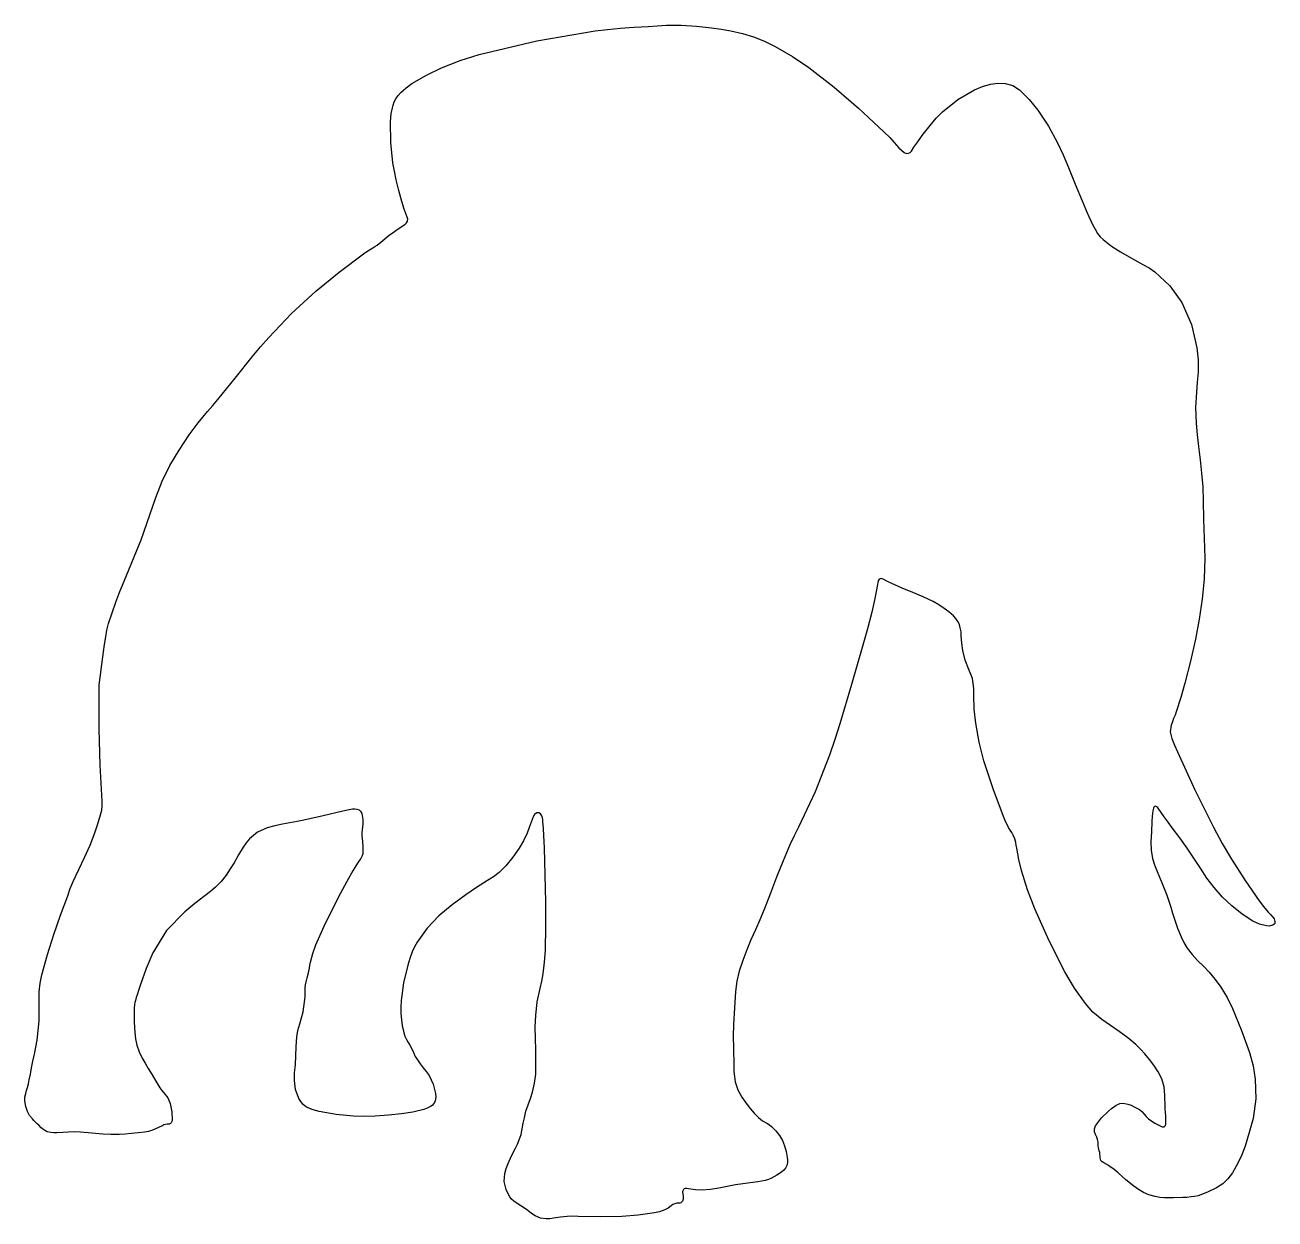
# Model space of a CAD drawing. Header units: metres. Extents: x 0 to 105, y 0 to 100.
import ezdxf

# ---------------------------------------------------------------- set-up
doc = ezdxf.new("R2010")
doc.units = ezdxf.units.M

msp = doc.modelspace()

# ---------------------------------------------------------------- linework, layer by layer
at = {"layer": 'Layer0'}
msp.add_polyline3d([(30.82, 82.63, 0), (31.05, 82.79, 0), (31.83, 83.31, 0), (31.95, 83.43, 0), (32.03, 83.58, 0), (32.05, 83.75, 0), (32.01, 83.92, 0), (31.76, 84.57, 0), (31.55, 85.22, 0), (31.3, 86.13, 0), (31.08, 87.04, 0), (30.93, 87.75, 0), (30.81, 88.46, 0), (30.63, 90.17, 0), (30.6, 91.89, 0), (30.66, 92.6, 0), (30.82, 93.3, 0), (30.92, 93.57, 0), (31.05, 93.82, 0), (31.24, 94.1, 0), (31.47, 94.35, 0), (31.91, 94.75, 0), (32.4, 95.1, 0), (33.61, 95.8, 0), (34.87, 96.41, 0), (36.43, 97.02, 0), (38.03, 97.52, 0), (42.86, 98.67, 0), (47.75, 99.52, 0), (48.79, 99.64, 0), (49.84, 99.73, 0), (51.02, 99.81, 0), (52.19, 99.88, 0), (52.96, 99.93, 0), (53.73, 99.98, 0), (54.34, 100, 0), (54.95, 99.99, 0), (56.23, 99.9, 0), (57.5, 99.77, 0), (58.32, 99.66, 0), (59.13, 99.52, 0), (60.09, 99.3, 0), (61.02, 99, 0), (61.95, 98.64, 0), (62.85, 98.2, 0), (64.29, 97.38, 0), (65.66, 96.44, 0), (67.77, 94.79, 0), (69.81, 93.03, 0), (70.67, 92.25, 0), (71.51, 91.46, 0), (71.98, 91.02, 0), (72.44, 90.57, 0), (72.64, 90.36, 0), (72.82, 90.15, 0), (73.01, 89.93, 0), (73.2, 89.72, 0), (73.41, 89.51, 0), (73.65, 89.32, 0), (73.83, 89.25, 0), (74.02, 89.26, 0), (74.15, 89.32, 0), (74.25, 89.43, 0), (74.47, 89.77, 0), (74.7, 90.1, 0), (75.24, 90.87, 0), (75.82, 91.6, 0), (76.33, 92.19, 0), (76.87, 92.74, 0), (78.13, 93.77, 0), (79.53, 94.58, 0), (80.2, 94.85, 0), (80.89, 95.04, 0), (81.5, 95.12, 0), (82.11, 95.1, 0), (82.75, 94.93, 0), (83.3, 94.58, 0), (84.12, 93.77, 0), (84.84, 92.88, 0), (85.73, 91.54, 0), (86.5, 90.14, 0), (86.98, 89.12, 0), (87.43, 88.08, 0), (87.99, 86.68, 0), (88.57, 85.27, 0), (88.99, 84.27, 0), (89.44, 83.28, 0), (89.64, 82.9, 0), (89.86, 82.53, 0), (90.07, 82.26, 0), (90.31, 82.03, 0), (91.03, 81.49, 0), (91.78, 81.01, 0), (92.71, 80.46, 0), (93.66, 79.94, 0), (94.17, 79.65, 0), (94.65, 79.32, 0), (95.92, 78.16, 0), (96.91, 76.75, 0), (97.72, 74.92, 0), (98.18, 72.97, 0), (98.28, 71.95, 0), (98.27, 70.92, 0), (98.21, 70.09, 0), (98.14, 69.26, 0), (98.07, 67.95, 0), (98.11, 66.65, 0), (98.2, 65.67, 0), (98.31, 64.7, 0), (98.44, 63.59, 0), (98.57, 62.47, 0), (98.67, 61.31, 0), (98.7, 60.14, 0), (98.72, 58.58, 0), (98.78, 57.01, 0), (98.81, 56.17, 0), (98.83, 55.33, 0), (98.79, 53.62, 0), (98.63, 51.92, 0), (98.38, 50.23, 0), (98.07, 48.56, 0), (97.65, 46.71, 0), (97.18, 44.87, 0), (96.83, 43.66, 0), (96.45, 42.46, 0), (96.35, 42.18, 0), (96.23, 41.9, 0), (96.12, 41.63, 0), (96.03, 41.35, 0), (95.95, 40.79, 0), (96.08, 40.25, 0), (96.31, 39.68, 0), (96.56, 39.11, 0), (98, 35.93, 0), (99.56, 32.81, 0), (100.3, 31.45, 0), (101.08, 30.12, 0), (102.21, 28.35, 0), (103.39, 26.63, 0), (103.76, 26.15, 0), (104.15, 25.69, 0), (104.34, 25.48, 0), (104.53, 25.28, 0), (104.65, 25.12, 0), (104.72, 24.92, 0), (104.72, 24.83, 0), (104.7, 24.75, 0), (104.64, 24.68, 0), (104.55, 24.6, 0), (104.43, 24.56, 0), (104.22, 24.52, 0), (104, 24.53, 0), (103.41, 24.68, 0), (102.87, 24.93, 0), (101.96, 25.53, 0), (101.1, 26.21, 0), (100.33, 26.95, 0), (99.63, 27.76, 0), (99.02, 28.55, 0), (98.47, 29.38, 0), (97.92, 30.22, 0), (97.37, 31.05, 0), (96.76, 31.92, 0), (96.11, 32.76, 0), (95.77, 33.22, 0), (95.43, 33.68, 0), (95.18, 34.04, 0), (94.94, 34.41, 0), (94.87, 34.49, 0), (94.77, 34.55, 0), (94.7, 34.56, 0), (94.63, 34.53, 0), (94.58, 34.48, 0), (94.54, 34.41, 0), (94.5, 34.3, 0), (94.48, 34.18, 0), (94.43, 33.73, 0), (94.4, 33.28, 0), (94.37, 32.42, 0), (94.33, 31.57, 0), (94.34, 30.88, 0), (94.46, 30.19, 0), (94.63, 29.64, 0), (94.84, 29.09, 0), (95.26, 28.1, 0), (95.65, 27.1, 0), (95.83, 26.6, 0), (95.99, 26.11, 0), (96.14, 25.6, 0), (96.29, 25.1, 0), (96.55, 24.36, 0), (96.85, 23.63, 0), (97.09, 23.14, 0), (97.37, 22.68, 0), (97.77, 22.13, 0), (98.24, 21.64, 0), (98.73, 21.16, 0), (99.2, 20.67, 0), (99.72, 20.06, 0), (100.19, 19.41, 0), (100.7, 18.53, 0), (101.16, 17.62, 0), (101.92, 15.79, 0), (102.58, 13.92, 0), (102.88, 12.83, 0), (103.06, 11.71, 0), (103.12, 10.05, 0), (102.88, 8.4, 0), (102.57, 7.23, 0), (102.21, 6.08, 0), (101.88, 5.22, 0), (101.48, 4.4, 0), (101.16, 3.86, 0), (100.77, 3.36, 0), (100.34, 2.94, 0), (99.83, 2.59, 0), (99.07, 2.22, 0), (98.27, 1.94, 0), (97.99, 1.87, 0), (97.7, 1.83, 0), (97.34, 1.8, 0), (96.99, 1.78, 0), (96.22, 1.75, 0), (95.45, 1.76, 0), (95.06, 1.79, 0), (94.67, 1.86, 0), (94.16, 2, 0), (93.69, 2.21, 0), (93.28, 2.46, 0), (92.89, 2.74, 0), (92.23, 3.28, 0), (91.59, 3.84, 0), (91.24, 4.13, 0), (90.87, 4.39, 0), (90.62, 4.55, 0), (90.37, 4.69, 0), (90.24, 4.78, 0), (90.14, 4.9, 0), (90.09, 5, 0), (90.07, 5.11, 0), (90.06, 5.26, 0), (90.05, 5.41, 0), (90.03, 5.56, 0), (90, 5.7, 0), (89.96, 5.84, 0), (89.92, 5.98, 0), (89.9, 6.09, 0), (89.9, 6.2, 0), (89.9, 6.3, 0), (89.9, 6.41, 0), (89.86, 6.64, 0), (89.78, 6.85, 0), (89.68, 7.06, 0), (89.61, 7.28, 0), (89.6, 7.54, 0), (89.68, 7.78, 0), (90.17, 8.46, 0), (90.76, 9.03, 0), (91.02, 9.24, 0), (91.29, 9.43, 0), (91.42, 9.52, 0), (91.56, 9.59, 0), (91.73, 9.65, 0), (91.91, 9.68, 0), (92.15, 9.66, 0), (92.38, 9.61, 0), (92.66, 9.51, 0), (92.93, 9.39, 0), (93.15, 9.28, 0), (93.36, 9.15, 0), (93.57, 8.98, 0), (93.75, 8.78, 0), (93.92, 8.58, 0), (94.12, 8.39, 0), (94.66, 8, 0), (95.27, 7.7, 0), (95.43, 7.71, 0), (95.54, 7.83, 0), (95.57, 7.95, 0), (95.58, 8.06, 0), (95.57, 8.63, 0), (95.53, 9.19, 0), (95.52, 9.44, 0), (95.51, 9.68, 0), (95.5, 10.03, 0), (95.5, 10.37, 0), (95.44, 11.06, 0), (95.23, 11.72, 0), (94.93, 12.32, 0), (94.57, 12.88, 0), (94.2, 13.35, 0), (93.82, 13.81, 0), (93.45, 14.22, 0), (93.06, 14.6, 0), (92.38, 15.17, 0), (91.67, 15.69, 0), (90.94, 16.19, 0), (90.21, 16.69, 0), (89.47, 17.31, 0), (88.83, 18.03, 0), (87.92, 19.32, 0), (87.12, 20.68, 0), (85.8, 23.3, 0), (84.59, 25.97, 0), (83.98, 27.55, 0), (83.47, 29.17, 0), (83.25, 30.1, 0), (83.08, 31.05, 0), (83.04, 31.29, 0), (83, 31.52, 0), (82.91, 31.84, 0), (82.78, 32.15, 0), (82.66, 32.36, 0), (82.53, 32.57, 0), (82.4, 32.79, 0), (82.27, 33.03, 0), (82.14, 33.29, 0), (82.03, 33.57, 0), (81.12, 35.95, 0), (80.33, 38.37, 0), (79.93, 39.93, 0), (79.64, 41.53, 0), (79.52, 42.68, 0), (79.49, 43.85, 0), (79.49, 44.14, 0), (79.48, 44.43, 0), (79.36, 45.25, 0), (79.07, 46.03, 0), (78.77, 46.8, 0), (78.56, 47.6, 0), (78.47, 48.22, 0), (78.43, 48.84, 0), (78.41, 49.18, 0), (78.35, 49.52, 0), (78.27, 49.79, 0), (78.15, 50.04, 0), (77.98, 50.29, 0), (77.77, 50.51, 0), (77.39, 50.84, 0), (77, 51.14, 0), (76.55, 51.43, 0), (76.08, 51.7, 0), (75.23, 52.11, 0), (74.36, 52.48, 0), (73.48, 52.83, 0), (72.62, 53.23, 0), (72.26, 53.4, 0), (71.9, 53.58, 0), (71.81, 53.61, 0), (71.71, 53.63, 0), (71.56, 53.58, 0), (71.48, 53.45, 0), (71.44, 53.3, 0), (71.42, 53.15, 0), (71.2, 51.97, 0), (70.93, 50.81, 0), (70.57, 49.42, 0), (70.19, 48.05, 0), (69.23, 44.75, 0), (68.25, 41.47, 0), (67.84, 40.15, 0), (67.39, 38.85, 0), (66.19, 35.78, 0), (64.79, 32.81, 0), (64.42, 32.07, 0), (64.07, 31.32, 0), (63.5, 29.98, 0), (62.96, 28.63, 0), (62.44, 27.27, 0), (61.91, 25.92, 0), (61.55, 25.06, 0), (61.18, 24.22, 0), (60.8, 23.37, 0), (60.45, 22.52, 0), (60.12, 21.64, 0), (59.82, 20.75, 0), (59.62, 19.91, 0), (59.51, 19.05, 0), (59.42, 17.67, 0), (59.34, 16.29, 0), (59.32, 15.29, 0), (59.34, 14.3, 0), (59.35, 13.81, 0), (59.36, 13.32, 0), (59.36, 12.83, 0), (59.38, 12.35, 0), (59.42, 11.91, 0), (59.49, 11.47, 0), (59.7, 10.81, 0), (60.03, 10.19, 0), (60.37, 9.71, 0), (60.73, 9.25, 0), (61.08, 8.86, 0), (61.45, 8.49, 0), (61.78, 8.22, 0), (62.15, 8, 0), (62.35, 7.88, 0), (62.53, 7.74, 0), (62.89, 7.38, 0), (63.21, 6.97, 0), (63.44, 6.56, 0), (63.61, 6.12, 0), (63.75, 5.64, 0), (63.85, 5.15, 0), (63.88, 4.93, 0), (63.88, 4.71, 0), (63.82, 4.46, 0), (63.7, 4.24, 0), (63.55, 4.07, 0), (63.38, 3.92, 0), (62.97, 3.65, 0), (62.54, 3.42, 0), (62.27, 3.3, 0), (61.99, 3.22, 0), (61.37, 3.09, 0), (60.75, 3.01, 0), (60.12, 2.94, 0), (59.5, 2.84, 0), (58.81, 2.72, 0), (58.12, 2.57, 0), (57.43, 2.46, 0), (56.73, 2.4, 0), (56.15, 2.42, 0), (55.58, 2.52, 0), (55.44, 2.54, 0), (55.29, 2.53, 0), (55.21, 2.5, 0), (55.15, 2.45, 0), (55.1, 2.35, 0), (55.08, 2.25, 0), (55.09, 2.06, 0), (55.12, 1.86, 0), (55.12, 1.66, 0), (55.06, 1.47, 0), (55, 1.4, 0), (54.93, 1.35, 0), (54.85, 1.32, 0), (54.76, 1.31, 0), (54.59, 1.31, 0), (54.42, 1.27, 0), (54.26, 1.2, 0), (54.12, 1.09, 0), (53.86, 0.89, 0), (53.58, 0.74, 0), (53.15, 0.58, 0), (52.72, 0.49, 0), (51.36, 0.3, 0), (50, 0.2, 0), (48.17, 0.16, 0), (46.33, 0.2, 0), (45.87, 0.21, 0), (45.41, 0.2, 0), (44.84, 0.15, 0), (44.27, 0.05, 0), (43.96, 0, 0), (43.65, -0.01, 0), (43.17, 0.06, 0), (42.73, 0.25, 0), (42.41, 0.46, 0), (42.1, 0.69, 0), (41.82, 0.9, 0), (41.52, 1.09, 0), (41.22, 1.28, 0), (40.93, 1.49, 0), (40.75, 1.65, 0), (40.6, 1.84, 0), (40.43, 2.15, 0), (40.29, 2.47, 0), (40.14, 3.12, 0), (40.18, 3.79, 0), (40.3, 4.22, 0), (40.45, 4.63, 0), (40.75, 5.28, 0), (41.08, 5.91, 0), (41.25, 6.25, 0), (41.39, 6.61, 0), (41.54, 7.06, 0), (41.64, 7.53, 0), (41.72, 8, 0), (41.82, 8.47, 0), (41.95, 9.02, 0), (42.13, 9.55, 0), (42.32, 10.09, 0), (42.49, 10.62, 0), (42.68, 11.36, 0), (42.77, 12.11, 0), (42.79, 12.65, 0), (42.79, 13.2, 0), (42.77, 14.15, 0), (42.74, 15.11, 0), (42.73, 16.07, 0), (42.77, 17.03, 0), (42.9, 18.17, 0), (43.14, 19.3, 0), (43.29, 19.91, 0), (43.4, 20.52, 0), (43.52, 21.49, 0), (43.59, 22.48, 0), (43.63, 24.51, 0), (43.62, 26.54, 0), (43.57, 28.81, 0), (43.51, 31.08, 0), (43.48, 31.59, 0), (43.45, 32.1, 0), (43.41, 32.69, 0), (43.38, 33.29, 0), (43.36, 33.44, 0), (43.34, 33.59, 0), (43.28, 33.77, 0), (43.18, 33.93, 0), (43.04, 34.02, 0), (42.87, 34.01, 0), (42.68, 33.87, 0), (42.55, 33.67, 0), (42.47, 33.46, 0), (42.4, 33.24, 0), (42.23, 32.77, 0), (42.06, 32.31, 0), (41.76, 31.66, 0), (41.39, 31.04, 0), (40.86, 30.29, 0), (40.28, 29.57, 0), (40, 29.28, 0), (39.7, 29.01, 0), (39.23, 28.65, 0), (38.74, 28.33, 0), (37.82, 27.75, 0), (36.91, 27.15, 0), (35.76, 26.3, 0), (34.66, 25.38, 0), (33.67, 24.34, 0), (32.84, 23.18, 0), (32.62, 22.78, 0), (32.43, 22.37, 0), (32.22, 21.82, 0), (32.04, 21.25, 0), (31.7, 19.78, 0), (31.49, 18.3, 0), (31.46, 17.74, 0), (31.48, 17.19, 0), (31.53, 16.68, 0), (31.59, 16.17, 0), (31.65, 15.87, 0), (31.72, 15.58, 0), (31.81, 15.29, 0), (31.94, 15.01, 0), (32.08, 14.78, 0), (32.22, 14.54, 0), (32.38, 14.24, 0), (32.53, 13.92, 0), (32.68, 13.61, 0), (32.85, 13.31, 0), (33.08, 12.97, 0), (33.34, 12.66, 0), (33.6, 12.34, 0), (33.83, 12.01, 0), (34.18, 11.28, 0), (34.37, 10.49, 0), (34.39, 10.18, 0), (34.34, 9.88, 0), (34.29, 9.74, 0), (34.21, 9.62, 0), (34.1, 9.5, 0), (33.96, 9.4, 0), (33.68, 9.26, 0), (33.39, 9.16, 0), (32.46, 8.94, 0), (31.53, 8.79, 0), (30.42, 8.68, 0), (29.31, 8.6, 0), (28.4, 8.58, 0), (27.49, 8.61, 0), (26.05, 8.74, 0), (24.62, 8.98, 0), (24.11, 9.12, 0), (23.63, 9.33, 0), (23.45, 9.45, 0), (23.29, 9.59, 0), (23.1, 9.83, 0), (22.93, 10.09, 0), (22.65, 10.82, 0), (22.55, 11.59, 0), (22.57, 12.24, 0), (22.63, 12.9, 0), (22.68, 13.66, 0), (22.71, 14.42, 0), (22.72, 14.83, 0), (22.75, 15.24, 0), (22.84, 15.79, 0), (22.99, 16.33, 0), (23.27, 17.34, 0), (23.43, 18.37, 0), (23.45, 18.62, 0), (23.45, 18.86, 0), (23.46, 19.1, 0), (23.46, 19.34, 0), (23.49, 19.6, 0), (23.54, 19.86, 0), (23.63, 20.18, 0), (23.71, 20.5, 0), (23.77, 20.75, 0), (23.81, 21, 0), (23.85, 21.26, 0), (23.9, 21.51, 0), (24.09, 22.24, 0), (24.35, 22.95, 0), (25.05, 24.52, 0), (25.8, 26.06, 0), (26.45, 27.3, 0), (27.11, 28.53, 0), (27.36, 28.98, 0), (27.63, 29.42, 0), (27.87, 29.8, 0), (28.12, 30.16, 0), (28.23, 30.37, 0), (28.3, 30.6, 0), (28.32, 30.86, 0), (28.31, 31.12, 0), (28.27, 31.6, 0), (28.24, 32.08, 0), (28.24, 32.34, 0), (28.26, 32.59, 0), (28.29, 32.84, 0), (28.3, 33.09, 0), (28.3, 33.44, 0), (28.26, 33.8, 0), (28.22, 33.95, 0), (28.14, 34.09, 0), (28, 34.22, 0), (27.82, 34.3, 0), (27.62, 34.32, 0), (27.43, 34.31, 0), (27.01, 34.24, 0), (26.6, 34.15, 0), (24.97, 33.76, 0), (23.34, 33.39, 0), (23.06, 33.33, 0), (22.79, 33.27, 0), (22.17, 33.16, 0), (21.56, 33.06, 0), (20.9, 32.93, 0), (20.26, 32.75, 0), (19.46, 32.39, 0), (18.79, 31.84, 0), (18.5, 31.5, 0), (18.25, 31.13, 0), (17.87, 30.48, 0), (17.49, 29.83, 0), (17.17, 29.31, 0), (16.83, 28.8, 0), (16.41, 28.27, 0), (15.94, 27.79, 0), (15.51, 27.41, 0), (15.05, 27.06, 0), (14.2, 26.41, 0), (13.36, 25.73, 0), (11.84, 24.15, 0), (10.68, 22.28, 0), (10.12, 20.98, 0), (9.66, 19.64, 0), (9.52, 19.21, 0), (9.37, 18.77, 0), (9.3, 18.54, 0), (9.23, 18.3, 0), (9.19, 18.13, 0), (9.16, 17.95, 0), (9.13, 17.65, 0), (9.12, 17.34, 0), (9.12, 16.47, 0), (9.17, 15.6, 0), (9.24, 15.08, 0), (9.34, 14.56, 0), (9.53, 13.99, 0), (9.78, 13.46, 0), (10.03, 13.03, 0), (10.3, 12.6, 0), (10.62, 12.07, 0), (10.93, 11.54, 0), (11.1, 11.26, 0), (11.27, 10.98, 0), (11.43, 10.75, 0), (11.62, 10.55, 0), (11.94, 10.14, 0), (12.13, 9.66, 0), (12.27, 8.97, 0), (12.31, 8.28, 0), (12.28, 8.15, 0), (12.22, 8.03, 0), (12.17, 7.98, 0), (12.11, 7.95, 0), (12.04, 7.93, 0), (11.89, 7.92, 0), (11.74, 7.9, 0), (11.62, 7.88, 0), (11.51, 7.83, 0), (11.09, 7.62, 0), (10.66, 7.43, 0), (10.33, 7.32, 0), (9.99, 7.26, 0), (9.45, 7.21, 0), (8.91, 7.15, 0), (8.38, 7.09, 0), (7.85, 7.07, 0), (7.17, 7.07, 0), (6.49, 7.1, 0), (5.56, 7.17, 0), (4.63, 7.25, 0), (4.13, 7.28, 0), (3.62, 7.27, 0), (3.14, 7.24, 0), (2.65, 7.19, 0), (2.39, 7.19, 0), (2.13, 7.22, 0), (1.83, 7.3, 0), (1.56, 7.45, 0), (1.33, 7.63, 0), (1.12, 7.84, 0), (0.99, 7.97, 0), (0.85, 8.11, 0), (0.72, 8.24, 0), (0.59, 8.37, 0), (0.36, 8.66, 0), (0.19, 8.98, 0), (0.05, 9.42, 0), (-0.03, 9.88, 0), (-0.03, 10.2, 0), (0.03, 10.51, 0), (0.09, 10.76, 0), (0.17, 11, 0), (0.26, 11.31, 0), (0.33, 11.63, 0), (0.42, 12.13, 0), (0.51, 12.64, 0), (0.63, 13.22, 0), (0.76, 13.8, 0), (0.88, 14.38, 0), (0.99, 14.97, 0), (1.17, 16.59, 0), (1.16, 18.21, 0), (1.15, 18.62, 0), (1.16, 19.02, 0), (1.24, 19.73, 0), (1.38, 20.43, 0), (1.85, 22.14, 0), (2.39, 23.82, 0), (2.96, 25.45, 0), (3.55, 27.07, 0), (3.77, 27.67, 0), (4.02, 28.25, 0), (4.48, 29.27, 0), (4.97, 30.27, 0), (5.43, 31.29, 0), (5.83, 32.34, 0), (6.07, 33.09, 0), (6.31, 33.84, 0), (6.36, 34.03, 0), (6.4, 34.22, 0), (6.44, 34.59, 0), (6.44, 34.98, 0), (6.35, 36.49, 0), (6.27, 38.01, 0), (6.18, 41.04, 0), (6.18, 44.07, 0), (6.2, 44.72, 0), (6.27, 45.36, 0), (6.41, 46.43, 0), (6.55, 47.49, 0), (6.64, 48.12, 0), (6.74, 48.75, 0), (6.84, 49.31, 0), (6.98, 49.87, 0), (7.27, 50.77, 0), (7.59, 51.67, 0), (7.93, 52.54, 0), (8.29, 53.41, 0), (9.7, 56.89, 0), (10.94, 60.43, 0), (11.46, 61.79, 0), (12.11, 63.1, 0), (12.89, 64.4, 0), (13.73, 65.67, 0), (14.47, 66.67, 0), (15.27, 67.62, 0), (15.71, 68.13, 0), (16.14, 68.64, 0), (17.58, 70.43, 0), (19.02, 72.21, 0), (19.7, 73.04, 0), (20.4, 73.84, 0), (22.31, 75.85, 0), (24.35, 77.71, 0), (26.31, 79.31, 0), (28.34, 80.84, 0), (28.44, 80.91, 0), (28.54, 80.98, 0), (28.84, 81.16, 0), (29.13, 81.34, 0), (29.3, 81.45, 0), (29.47, 81.56, 0), (29.8, 81.82, 0), (30.12, 82.08, 0), (30.36, 82.28, 0), (30.6, 82.47, 0), (30.82, 82.63, 0)], dxfattribs=at)

doc.saveas('drawing.dxf')
